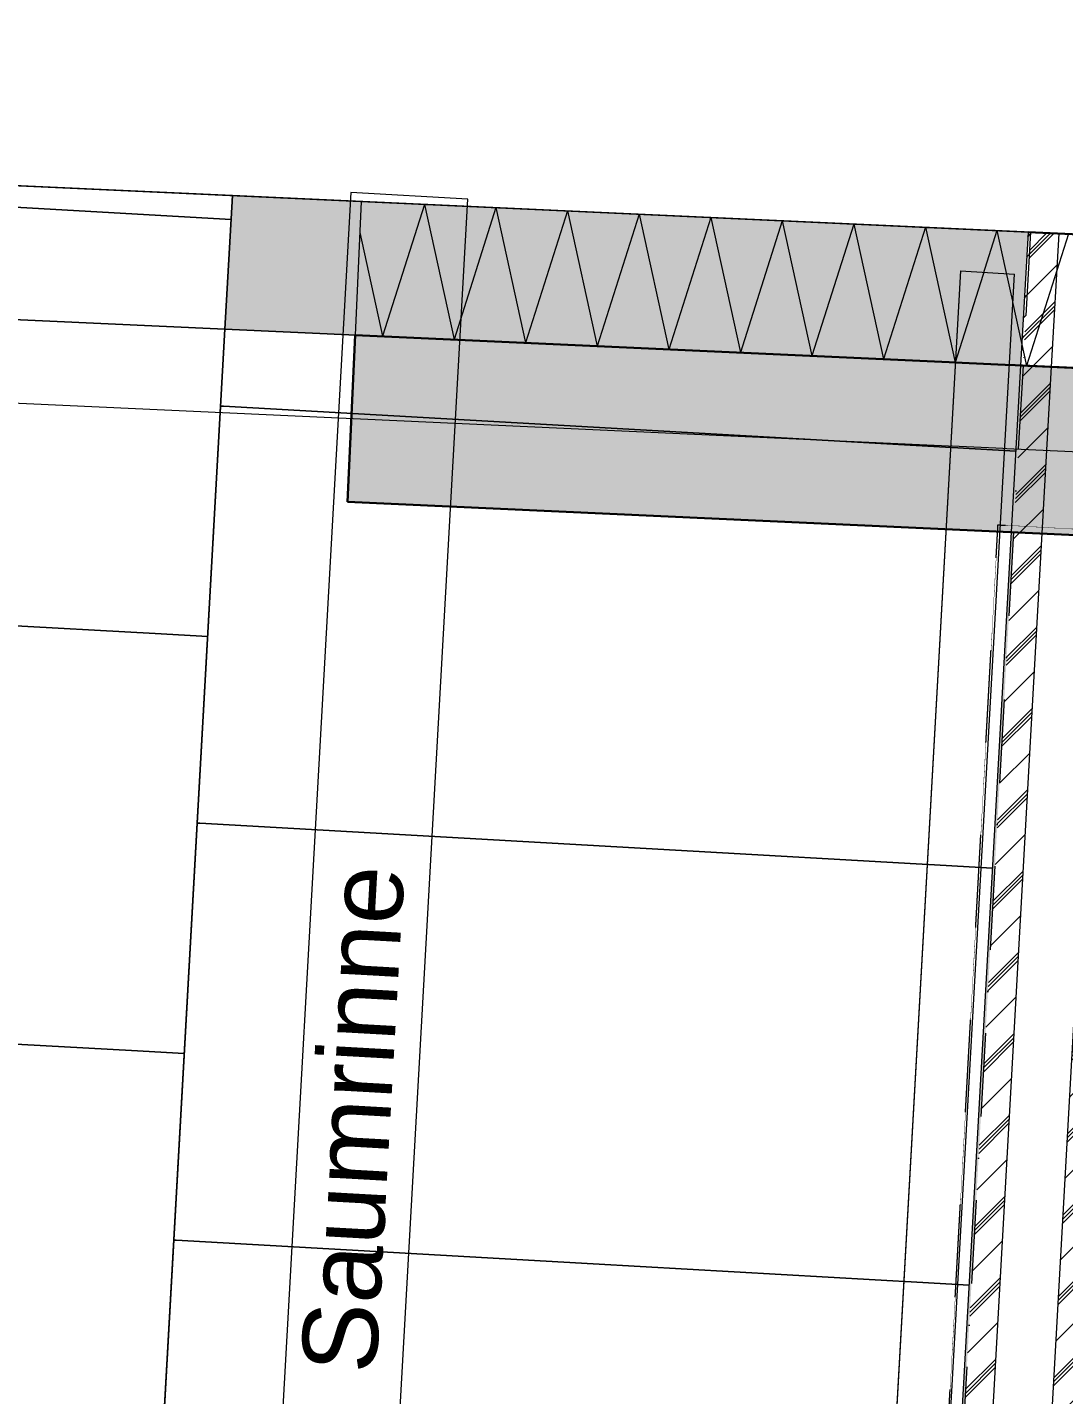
# Model space of a CAD drawing. Header units: metres. Extents: x -19025 to 34897, y -14024 to 26069.
# Drawn here: x -11337 to -10097, y 22509 to 24146 of the extents above; entities that cross this region are included whole.
import ezdxf
from ezdxf.enums import TextEntityAlignment as Align

# ---------------------------------------------------------------- set-up
doc = ezdxf.new("R2010")
doc.units = ezdxf.units.M
doc.header["$MEASUREMENT"] = 0
doc.set_wipeout_variables(frame=1)
for name, pattern in [('Strichlinie mittel', [0.15, 0.1, -0.05]), ('Wipeout_Contour', [1, 0, -1]), ('zz_Gebäudefluchtlinie', [0.2, 0.1, -0.05, 0, -0.05])]:
    doc.linetypes.add(name, pattern=pattern)
for name, color, linetype in [('110 Wand Aussen', 7, 'Continuous'), ('11__100 Achsraster', 7, 'Continuous'), ('130 Wand Innen', 7, 'Continuous'), ('220 Bodenaufbau', 7, 'Continuous'), ('310 Dachkonstruktion massiv', 7, 'Continuous'), ('520 Post', 7, 'Continuous'), ('930 Beschriftung Allgemein', 7, 'Continuous'), ('936 Beschriftung PP', 7, 'Continuous')]:
    doc.layers.add(name, color=color, linetype=linetype)
doc.styles.add('ERSTELLTER_STIL_3', font='arial.ttf')
doc.styles.add('ERSTELLTER_STIL_4', font='arialbd.ttf')
doc.linetypes.add('Grenze Bezirk', pattern='A,0,[2,22HAUS116_412 STG1 _ 2.DG_IndexB_2026-08-161.Shx,S=0.001587,R=0,X=0,Y=0],-0.25,0', length=0.25)
pattern_1 = [(45, (0, 0), (-0.04596194, 0.04596194), [0.065, 0]), (45, (-0.02298, 0), (-0.04596194, 0.04596194), [0.065, 0]), (45, (-0.04596, 0), (-0.04596194, 0.04596194), [0.065, 0])]
pattern_2 = [(225, (-0.0023, 0.0023), (-0.04596194, 0.04596194), []), (225, (0, 0), (-0.04596194, 0.04596194), []), (225, (0.0023, -0.0023), (-0.04596194, 0.04596194), []), (225, (-0.068943, -0.02298), (-0.02298097, 0.02298097), [])]

# ---------------------------------------------------------------- blocks, each defined once
blk = doc.blocks.new('Decke_1_1', base_point=(-12.5417, 13.2338))
at = {"layer": '220 Bodenaufbau', "color": 7, "linetype": 'Continuous', "lineweight": 13, "flags": 128}
blk.add_lwpolyline([(-2.3698, 16.6251), (-2.1874, 19.881), (-1.9359, 19.8669), (-1.6772, 24.4846), (-1.1455, 24.4548), (-0.9662, 27.6549), (-2.8954, 27.632), (-11.9163, 28.0447), (-12.2686, 21.76), (-12.482, 21.772), (-12.74, 17.1693)], dxfattribs=at)
blk = doc.blocks.new('Wand_81_1', base_point=(-12.2772, 21.5603))
at = {"color": 254, "linetype": 'Wipeout_Contour', "lineweight": 0, "ltscale": 115.545349}
blk.add_wipeout([(-12.1226, 24.3125), (-11.9069, 28.1533), (-11.9718, 28.157), (-12.1875, 24.3161)], dxfattribs=at).dxf.layer = '130 Wand Innen'
at = {"layer": '130 Wand Innen', "color": 7, "linetype": 'Continuous', "lineweight": 13, "flags": 128}
for points in [[(-11.9718, 28.157), (-12.3421, 21.5639)], [(-12.1226, 24.3125), (-11.9069, 28.1533)], [(-11.9718, 28.157), (-11.9069, 28.1533)]]:
    blk.add_lwpolyline(points, dxfattribs=at)
blk = doc.blocks.new('*X629')
at = {"layer": '110 Wand Aussen', "color": 7, "linetype": 'Continuous', "lineweight": 5}
for p, q in [((-12.6133, 28.2367), (-12.6635, 28.0788)), ((-12.6133, 28.2367), (-12.5778, 28.0749)), ((-12.5277, 28.2328), (-12.5778, 28.0749)), ((-12.5277, 28.2328), (-12.4922, 28.071)), ((-12.442, 28.2288), (-12.4922, 28.071)), ((-12.442, 28.2288), (-12.4065, 28.0671)), ((-12.3564, 28.2249), (-12.4065, 28.0671)), ((-12.3564, 28.2249), (-12.3208, 28.0631)), ((-12.2707, 28.221), (-12.3208, 28.0631)), ((-12.2707, 28.221), (-12.2352, 28.0592)), ((-12.6908, 28.2032), (-12.6635, 28.0788)), ((-12.1851, 28.2171), (-12.2352, 28.0592)), ((-12.1851, 28.2171), (-12.1495, 28.0553)), ((-12.0994, 28.2132), (-12.1495, 28.0553)), ((-12.0994, 28.2132), (-12.0639, 28.0514)), ((-12.0137, 28.2093), (-12.0639, 28.0514)), ((-12.0137, 28.2093), (-11.9782, 28.0475)), ((-11.9281, 28.2053), (-11.9782, 28.0475)), ((-11.9281, 28.2053), (-11.8926, 28.0435)), ((-11.8424, 28.2014), (-11.8926, 28.0435))]:
    blk.add_line(p, q, dxfattribs=at)
blk = doc.blocks.new('Wand_147_1', base_point=(-2.8904, 27.6317))
at = {"layer": '110 Wand Aussen', "linetype": 'Continuous', "lineweight": 0, "true_color": 0x000000}
h = blk.add_hatch(dxfattribs=at)
h.set_pattern_fill('BETON__BEWEHRT_SN46_0001', color=18, style=0, pattern_type=2)
h.set_pattern_definition([(45, (0, 0), (-0.04596194, 0.04596194), [0.0195, -0.013]), (45, (-0.02298, 0.02298), (-0.04596194, 0.04596194), [0.065, 0])])
h.paths.add_polyline_path([(-2.8904, 27.6317), (-12.6964, 28.0803), (-12.7055, 27.8805), (-2.8938, 27.4317)])
at = {"layer": '110 Wand Aussen', "color": 7, "linetype": 'Continuous', "lineweight": 30}
blk.add_line((-2.8904, 27.6317), (-12.6964, 28.0803), dxfattribs=at)
at = {"layer": '110 Wand Aussen', "color": 7, "linetype": 'Continuous', "lineweight": 13, "flags": 128}
for points in [[(-12.6891, 28.2401), (-12.6964, 28.0803)], [(-2.8877, 27.7918), (-12.6891, 28.2401)]]:
    blk.add_lwpolyline(points, dxfattribs=at)
at = {"layer": '110 Wand Aussen', "color": 7, "linetype": 'Continuous', "lineweight": 30, "flags": 128}
for points in [[(-12.6964, 28.0803), (-12.7055, 27.8805)], [(-12.7055, 27.8805), (-2.8938, 27.4317)]]:
    blk.add_lwpolyline(points, dxfattribs=at)
at = {"layer": '110 Wand Aussen', "color": 7, "lineweight": 30}
blk.add_blockref('*X629', (0, 0), dxfattribs=at)
blk = doc.blocks.new('*X657')
at = {"layer": '310 Dachkonstruktion massiv', "color": 8, "linetype": 'Continuous', "lineweight": 5}
for p, q in [((-13.435, 27.751), (-12.9358, 27.723)), ((-12.9358, 27.723), (-13.435, 27.751)), ((-12.9358, 27.723), (-12.8728, 27.7194)), ((-12.8728, 27.7194), (-12.9358, 27.723)), ((-13.3717, 27.2466), (-12.9638, 27.2238)), ((-12.9638, 27.2238), (-13.3717, 27.2466)), ((-12.9638, 27.2238), (-12.9008, 27.2202)), ((-12.9008, 27.2202), (-12.9638, 27.2238))]:
    blk.add_line(p, q, dxfattribs=at)
blk = doc.blocks.new('Dachfläche_29_1', base_point=(-13.2152, 21.6128))
at = {"layer": '310 Dachkonstruktion massiv', "color": 7, "linetype": 'Continuous', "lineweight": 13, "flags": 128}
blk.add_lwpolyline([(-14.3973, 28.1581), (-14.7391, 22.0587), (-14.0402, 22.0195), (-14.0604, 21.6602), (-13.2152, 21.6128), (-12.8522, 28.0874)], close=True, dxfattribs=at)
at = {"layer": '310 Dachkonstruktion massiv', "color": 7, "linetype": 'Continuous', "lineweight": 13}
blk.add_blockref('*X657', (0, 0), dxfattribs=at)
blk = doc.blocks.new('*X715')
at = {"layer": '310 Dachkonstruktion massiv', "color": 253, "linetype": 'Continuous', "lineweight": 9, "true_color": 0x9f9f9f}
for p, q in [((-14.3891, 28.3052), (-13.9063, 28.2782)), ((-13.9063, 28.2782), (-14.3891, 28.3052)), ((-13.9063, 28.2782), (-13.4071, 28.2502)), ((-13.4071, 28.2502), (-13.9063, 28.2782)), ((-13.4071, 28.2502), (-12.9078, 28.2222)), ((-12.9078, 28.2222), (-13.4071, 28.2502)), ((-12.9078, 28.2222), (-12.8448, 28.2187)), ((-12.8448, 28.2187), (-12.9078, 28.2222))]:
    blk.add_line(p, q, dxfattribs=at)
blk = doc.blocks.new('Dachfläche_41_1', base_point=(-12.8522, 28.0874))
at = {"layer": '310 Dachkonstruktion massiv', "color": 7, "linetype": 'Continuous', "lineweight": 13, "flags": 128}
blk.add_lwpolyline([(-12.8522, 28.0874), (-12.8432, 28.2472), (-14.3884, 28.3179), (-14.3973, 28.1581)], close=True, dxfattribs=at)
at = {"layer": '310 Dachkonstruktion massiv', "color": 7, "linetype": 'Continuous', "lineweight": 13}
blk.add_blockref('*X715', (0, 0), dxfattribs=at)
blk = doc.blocks.new('Dachfläche_45_1', base_point=(-12.8432, 28.2472))
at = {"layer": '310 Dachkonstruktion massiv', "linetype": 'Continuous', "lineweight": 0, "true_color": 0xcfcfcf}
blk.add_hatch(color=254, dxfattribs=at).paths.add_polyline_path([(-12.8432, 28.2472), (-12.8522, 28.0874), (-11.8998, 28.0439), (-11.8908, 28.2036)])
at = {"layer": '310 Dachkonstruktion massiv', "linetype": 'Continuous', "lineweight": 5}
h = blk.add_hatch(dxfattribs=at)
h.set_pattern_fill('METALLE_SM_0001', color=5, style=0, pattern_type=2)
h.set_pattern_definition(pattern_1)
h.paths.add_polyline_path([(-11.8998, 28.0439), (-11.8969, 28.0437), (-11.888, 28.2035), (-11.8908, 28.2036)])
at = {"layer": '310 Dachkonstruktion massiv', "linetype": 'Continuous', "lineweight": 13, "true_color": 0xd2b48c}
h = blk.add_hatch(dxfattribs=at)
h.set_pattern_fill('VOLLHOLZ_SN21_0001', color=43, style=0, pattern_type=2)
h.set_pattern_definition(pattern_2)
h.paths.add_polyline_path([(-11.8969, 28.0437), (-11.863, 28.0422), (-11.8541, 28.2019), (-11.888, 28.2035)])
at = {"layer": '310 Dachkonstruktion massiv', "color": 7, "linetype": 'Continuous', "lineweight": 13, "flags": 128}
for points in [[(-12.8432, 28.2472), (-12.8522, 28.0874), (-11.8998, 28.0439)], [(-11.8908, 28.2036), (-12.8432, 28.2472)], [(-11.8541, 28.2019), (-11.863, 28.0422)]]:
    blk.add_lwpolyline(points, dxfattribs=at)
at = {"layer": '310 Dachkonstruktion massiv', "color": 12, "linetype": 'Continuous', "lineweight": 13, "true_color": 0xcc0000, "flags": 128}
blk.add_lwpolyline([(-11.8908, 28.2036), (-11.8998, 28.0439)], dxfattribs=at)
at = {"layer": '310 Dachkonstruktion massiv', "color": 7, "linetype": 'zz_Gebäudefluchtlinie', "lineweight": 13, "flags": 128}
blk.add_lwpolyline([(-11.888, 28.2035), (-11.8969, 28.0437)], dxfattribs=at)
at = {"layer": '310 Dachkonstruktion massiv', "color": 7, "linetype": 'Continuous', "lineweight": 30, "flags": 128}
for points in [[(-11.1279, 28.1687), (-11.8908, 28.2036)], [(-11.8998, 28.0439), (-11.1368, 28.009)]]:
    blk.add_lwpolyline(points, dxfattribs=at)
blk = doc.blocks.new('*X901')
at = {"layer": '310 Dachkonstruktion massiv', "color": 8, "linetype": 'Continuous', "lineweight": 5}
for p, q in [((-12.8574, 27.9953), (-12.854, 27.9951)), ((-12.854, 27.9951), (-12.8574, 27.9953)), ((-12.854, 27.9951), (-12.3548, 27.9668)), ((-12.3548, 27.9668), (-12.854, 27.9951)), ((-12.3548, 27.9668), (-11.9055, 27.9413)), ((-11.9055, 27.9413), (-12.3548, 27.9668)), ((-12.8853, 27.4961), (-12.8823, 27.4959)), ((-12.8823, 27.4959), (-12.8853, 27.4961)), ((-12.8823, 27.4959), (-12.3831, 27.4676)), ((-12.3831, 27.4676), (-12.8823, 27.4959)), ((-12.3831, 27.4676), (-11.9335, 27.4421)), ((-11.9335, 27.4421), (-12.3831, 27.4676)), ((-12.9133, 26.9969), (-12.9106, 26.9967)), ((-12.9106, 26.9967), (-12.9133, 26.9969)), ((-12.9106, 26.9967), (-12.4114, 26.9684)), ((-12.4114, 26.9684), (-12.9106, 26.9967)), ((-12.4114, 26.9684), (-11.9615, 26.9429)), ((-11.9615, 26.9429), (-12.4114, 26.9684))]:
    blk.add_line(p, q, dxfattribs=at)
blk = doc.blocks.new('Dachfläche_56_1', base_point=(-12.8522, 28.0874))
at = {"layer": '310 Dachkonstruktion massiv', "linetype": 'Continuous', "lineweight": 5}
h = blk.add_hatch(dxfattribs=at)
h.set_pattern_fill('METALLE_SM_0001', color=5, style=0, pattern_type=2)
h.set_pattern_definition(pattern_1)
h.paths.add_polyline_path([(-12.2431, 21.9189), (-12.2403, 21.9187), (-11.8969, 28.0437), (-11.8998, 28.0439)])
at = {"layer": '310 Dachkonstruktion massiv', "linetype": 'Continuous', "lineweight": 13, "true_color": 0xd2b48c}
h = blk.add_hatch(dxfattribs=at)
h.set_pattern_fill('VOLLHOLZ_SN21_0001', color=43, style=0, pattern_type=2)
h.set_pattern_definition(pattern_2)
h.paths.add_polyline_path([(-12.2403, 21.9187), (-12.2064, 21.9168), (-11.863, 28.0422), (-11.8969, 28.0437)])
h = blk.add_hatch(dxfattribs=at)
h.set_pattern_fill('VOLLHOLZ_SN21_0001', color=43, style=0, pattern_type=2)
h.set_pattern_definition(pattern_2)
h.paths.add_polyline_path([(-12.1358, 21.9129), (-12.1019, 21.911), (-11.7585, 28.0374), (-11.7924, 28.039)])
at = {"layer": '310 Dachkonstruktion massiv', "color": 7, "linetype": 'Continuous', "lineweight": 13, "flags": 128}
for points in [[(-12.8522, 28.0874), (-13.195, 21.9722), (-12.2431, 21.9189)], [(-11.8998, 28.0439), (-12.8522, 28.0874)], [(-11.863, 28.0422), (-12.2064, 21.9168)], [(-11.7924, 28.039), (-12.1358, 21.9129)]]:
    blk.add_lwpolyline(points, dxfattribs=at)
at = {"layer": '310 Dachkonstruktion massiv', "color": 7, "linetype": 'Continuous', "lineweight": 18, "flags": 128}
blk.add_lwpolyline([(-11.8998, 28.0439), (-12.2431, 21.9189)], dxfattribs=at)
at = {"layer": '310 Dachkonstruktion massiv', "color": 7, "linetype": 'zz_Gebäudefluchtlinie', "lineweight": 13, "flags": 128}
blk.add_lwpolyline([(-11.8969, 28.0437), (-12.2403, 21.9187)], dxfattribs=at)
at = {"layer": '310 Dachkonstruktion massiv', "color": 7, "linetype": 'Continuous', "lineweight": 30, "flags": 128}
blk.add_lwpolyline([(-11.1368, 28.009), (-11.8998, 28.0439)], dxfattribs=at)
at = {"layer": '310 Dachkonstruktion massiv', "color": 7, "linetype": 'Continuous', "lineweight": 13}
blk.add_blockref('*X901', (0, 0), dxfattribs=at)
blk = doc.blocks.new('Standard-Rastermarker_25')
at = {"layer": '11__100 Achsraster', "color": 8, "linetype": 'Grenze Bezirk', "lineweight": 5}
blk.add_line((1.0409, 0), (15.2329, 0), dxfattribs=at)
blk = doc.blocks.new('Regenrinne 27')
at = {"layer": '520 Post', "color": 7, "linetype": 'Continuous', "lineweight": 13, "flags": 128}
blk.add_lwpolyline([(0, -0.07), (6.2827, -0.07), (6.2827, 0.07), (0, 0.07)], close=True, dxfattribs=at)
blk = doc.blocks.new('Standard-Rastermarker_26')
at = {"layer": '11__100 Achsraster', "color": 8, "linetype": 'Grenze Bezirk', "lineweight": 5}
blk.add_line((1.0409, 0), (17.1989, 0), dxfattribs=at)
at = {"layer": '11__100 Achsraster', "color": 8, "lineweight": 5, "style": 'ERSTELLTER_STIL_4'}
blk.add_attdef('AC_MarkerText_1', text='', height=0.2, rotation=272.6192, dxfattribs=at).set_placement((-0.1044, -0.0391), align=Align.TOP_CENTER)

msp = doc.modelspace()

# ---------------------------------------------------------------- block references
at = {"layer": '220 Bodenaufbau', "color": 7, "linetype": 'Continuous', "lineweight": 13, "xscale": 1000, "yscale": 1000, "zscale": 1000}
msp.add_blockref('Decke_1_1', (-10790.357, 8930.711), dxfattribs=at)
at = {"layer": '310 Dachkonstruktion massiv', "color": 7, "linetype": 'Continuous', "lineweight": 13, "xscale": 1000, "yscale": 1000, "zscale": 1000}
for name, p in [('Dachfläche_41_1', (-11100.869, 23784.376)), ('Dachfläche_29_1', (-11463.824, 17309.719))]:
    msp.add_blockref(name, p, dxfattribs=at)
at = {"layer": '520 Post', "color": 7, "linetype": 'Continuous', "lineweight": 13, "xscale": 999.9999999999995, "yscale": 999.9999999999995, "zscale": 999.9999999999995, "rotation": 266.7959796054934}
msp.add_blockref('Regenrinne 27', (-10880.05, 23943.836), dxfattribs=at)

# ---------------------------------------------------------------- texts
at = {"layer": '936 Beschriftung PP', "color": 7, "linetype": 'Continuous', "lineweight": 13, "insert": (-11009.834, 22537.819), "char_height": 90, "attachment_point": 1, "rotation": 86.789844, "style": 'ERSTELLTER_STIL_3'}
msp.add_mtext('\\A1;{\\pql;\\fArial|b0|i0|c0|p0;\\W1.000000;Saumrinne}', dxfattribs=at)

# ---------------------------------------------------------------- next in the draw order: block references
at = {"layer": '130 Wand Innen', "color": 7, "lineweight": 30, "xscale": 1000, "yscale": 1000, "zscale": 1000}
msp.add_blockref('Wand_81_1', (-10525.862, 17257.215), dxfattribs=at)

# ---------------------------------------------------------------- next in the draw order: linework, layer by layer
at = {"layer": '930 Beschriftung Allgemein', "color": 7, "linetype": 'Strichlinie mittel', "lineweight": 13}
msp.add_lwpolyline([(-9593.807, 19965.814), (-10371.484, 20009.409), (-10175.507, 23550.05), (-9395.334, 23506.315)], dxfattribs=at)

# ---------------------------------------------------------------- next in the draw order: block references
at = {"layer": '110 Wand Aussen', "color": 7, "lineweight": 30, "xscale": 1000, "yscale": 1000, "zscale": 1000}
msp.add_blockref('Wand_147_1', (-1139.068, 23328.671), dxfattribs=at)
at = {"layer": '11__100 Achsraster', "color": 7, "linetype": 'Continuous', "lineweight": 18, "xscale": 1000, "yscale": 1000, "zscale": 1000, "rotation": 357.3808238180971}
for name, p in [('Standard-Rastermarker_26', (-18511.319, 24023.262)), ('Standard-Rastermarker_25', (-16535.575, 24193.154))]:
    msp.add_blockref(name, p, dxfattribs=at)
at = {"layer": '310 Dachkonstruktion massiv', "color": 7, "linetype": 'Continuous', "lineweight": 13, "xscale": 1000, "yscale": 1000, "zscale": 1000}
for name, p in [('Dachfläche_45_1', (-11091.913, 23944.133)), ('Dachfläche_56_1', (-11100.869, 23784.375))]:
    msp.add_blockref(name, p, dxfattribs=at)

doc.saveas('drawing.dxf')
